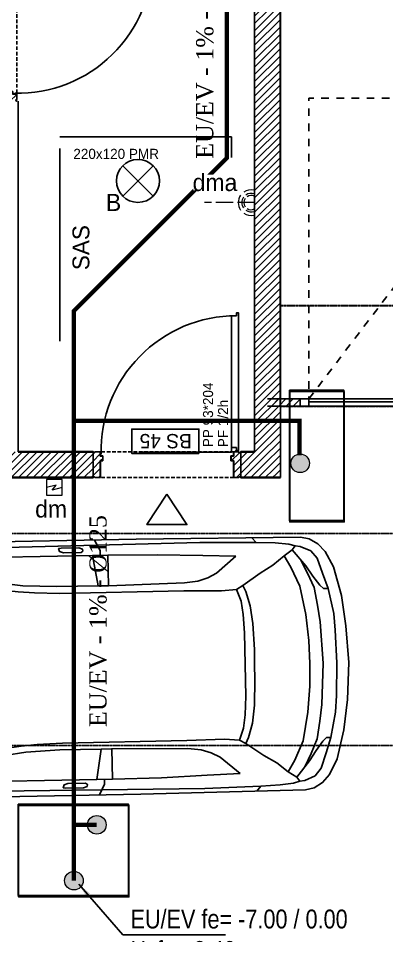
# Model space of a CAD drawing. Header units: centimetres. Extents: x 2191 to 12545, y -680 to 18662.
# Drawn here: x 5020 to 5277, y 4011 to 4651 of the extents above; entities that cross this region are included whole.
import ezdxf

# ---------------------------------------------------------------- set-up
doc = ezdxf.new("R2010")
doc.units = ezdxf.units.CM
for name, pattern in [('ACAD_ISO02W100', [15, 12, -3]), ('prlm_eu', [2, 1.25, -0.25, 0.25, -0.25]), ('Style de ligne -1', [0.41664, 0.20828, -0.20836]), ('Style de ligne -13', [0.147638, 0.098425, -0.049213]), ('Style de ligne -5', [0.20828, 0.069425, -0.138855]), ('VW-01', [0.41656, 0.20828, -0.20828])]:
    doc.linetypes.add(name, pattern=pattern)
for name, color, linetype, lineweight in [('B BATI-structure', 40, 'VW-01', 30), ('prlm-ELEC-CFO', 1, 'Continuous', 25), ('prlm-ELEC-SSI', 6, 'Continuous', 25)]:
    doc.layers.add(name, color=color, linetype=linetype, lineweight=lineweight)
for name, color, linetype in [('B GÈnÈral_Hatch', 252, 'Continuous'), ('B Général', 252, 'Continuous'), ('C ANNOTATIONS-axes horizontaux', 252, 'Style de ligne -1'), ('C ANNOTATIONS-PMR', 252, 'Style de ligne -5'), ('C ANNOTATIONS-prestations', 252, 'Continuous'), ('prlm-EAU-EUEV', 25, 'Continuous'), ('prlm-GT', 242, 'Continuous')]:
    doc.layers.add(name, color=color, linetype=linetype)
doc.styles.add('Eurostile', font='Eurosti.TTF')
doc.styles.add('Eurostile (italic)', font='Eurostib.TTF')
doc.styles.add('prlm-eau-euev', font='pala.ttf', dxfattribs={"height": 18})
doc.styles.add('prlm-elec-cfo', font='comic.ttf', dxfattribs={"height": 12})
doc.styles.add('prlm-elec-ssi', font='comic.ttf', dxfattribs={"height": 12})
doc.styles.get("Standard").update_dxf_attribs({"font": 'isocp.shx', "height": 15})
doc.dimstyles.new('ISO-25', dxfattribs={"dimtxt": 2.5, "dimasz": 2.5, "dimexe": 1.25, "dimexo": 0.625, "dimtad": 1, "dimtxsty": 'Standard', "dimcen": 2.5, "dimadec": 0, "dimazin": 0, "dimtfac": 1, "dimtmove": 0, "dimatfit": 3, "dimfxl": 1, "dimarcsym": 0})
pattern_1 = [(45, (0, 0), (2.4253472, -2.6458333), [])]

# ---------------------------------------------------------------- blocks, each defined once
blk = doc.blocks.new('A 70.Groupe-1')
at = {"layer": 'B Général', "linetype": 'Continuous'}
for p, q in [((5186.18, 4285.15), (5183.07, 4288.37)), ((5205.6, 4275.75), (5211.38, 4279.87)), ((5071.7, 4276.01), (5082.6, 4276.23)), ((4973.72, 4214.28), (4974.4, 4261.37)), ((5075.64, 4254.92), (5083.01, 4254.91)), ((4977, 4169.85), (4985.01, 4170)), ((4977.7, 4154.22), (4984.92, 4154.37)), ((5077.87, 4140.79), (5085.24, 4141.09)), ((5208.55, 4125.06), (5214.48, 4121.17)), ((5074.76, 4119.56), (5085.66, 4119.77)), ((5189.51, 4114.91), (5186.53, 4111.57))]:
    blk.add_line(p, q, dxfattribs=at)
at = {"layer": 'B Général', "linetype": 'Continuous', "flags": 128}
for points in [[(4814.58, 4192.73), (4815.05, 4209.98), (4816.73, 4226.45), (4820.39, 4244.56), (4824.97, 4256.27), (4830.04, 4263.59), (4834.76, 4268.09), (4842.27, 4273.45), (4851.81, 4277.65), (4860.19, 4279.41), (4878.18, 4282.17), (4901.4, 4283.83), (4973.54, 4285.24), (4976.29, 4287.7), (4979.1, 4287.75), (4981.13, 4286.59), (4981.16, 4284.99), (5102.18, 4287.35), (5217.22, 4288.8), (5223.25, 4287.72), (5229.33, 4284.23), (5234.25, 4278.71), (5240.07, 4268), (5245.67, 4248.07), (5248.9, 4226.88), (5251, 4201.26)], [(5213.33, 4282.71), (5208.97, 4283.83), (5199.49, 4284.77), (5186.18, 4285.15), (5146.89, 4285.18), (4948.3, 4280.01), (4938.04, 4279.81), (4930.67, 4279.83), (4924.71, 4280.84), (4919.87, 4282.34), (4919.19, 4284.18)], [(5077.15, 4276.12), (5077.08, 4279.49), (5073.25, 4286.79)], [(4970.18, 4268.09), (4952.29, 4273.04), (4949.35, 4275.71), (4948.3, 4280.01), (4948.53, 4284.75)], [(4842.27, 4273.45), (4833.46, 4264.94), (4830.36, 4259.11), (4826.37, 4250.37), (4823.02, 4241), (4821.03, 4227.97), (4819.15, 4209.17), (4819.31, 4192.82)], [(4964.53, 4274.4), (4951.95, 4273.99), (4948.91, 4273.45), (4945.58, 4271.78), (4940.67, 4268.48), (4936.15, 4261.82), (4931.04, 4252.58), (4925.88, 4237.72), (4923.26, 4223.72), (4921.43, 4211.01), (4921.15, 4200.75), (4921.26, 4194.81)], [(5223.59, 4200.73), (5222.95, 4216.75), (5220.84, 4234.83), (5216.76, 4254.64), (5210.41, 4267.98), (5205.6, 4275.75), (5197.87, 4269.34), (5189, 4263.71), (5176.82, 4254.98), (5178.83, 4250.85), (5181.91, 4240.97), (5183.92, 4228.5), (5184.91, 4210.39), (5184.96, 4199.97)], [(5217.44, 4272.77), (5222.12, 4263.64), (5226.72, 4253.71), (5228.97, 4241.32), (5230.8, 4229.73), (5232.97, 4200.91)], [(4946.91, 4269.24), (4943.12, 4270.13), (4895.51, 4265.35), (4868.3, 4262.57), (4842.37, 4260.62), (4836.54, 4260.67)], [(4930.4, 4194.99), (4930.38, 4204.13), (4931.19, 4220.19), (4933.46, 4235.46), (4937.35, 4249.81), (4940.83, 4260.14), (4944.1, 4265.5), (4946.91, 4269.24), (4952.71, 4267.59), (4972.55, 4261.89), (4992.87, 4256.19), (5006.58, 4251.97), (5003.66, 4245.66), (5001.64, 4233.75), (4999.66, 4220.56), (4999.08, 4208.84), (4999.17, 4196.34)], [(4823.16, 4192.9), (4822.85, 4208.77), (4824.03, 4222.42), (4825.32, 4229.82), (4826.74, 4231.13), (4831.87, 4231.23), (4853.59, 4235.99), (4880.26, 4241.48), (4908.66, 4248.61), (4925.72, 4254.08), (4930.5, 4255.45), (4932.74, 4255.66)], [(5006.58, 4251.97), (5019.92, 4250.63), (5031.16, 4249.88), (5048.8, 4249.59), (5135.68, 4251.29), (5161.98, 4251.32), (5172.39, 4252.32), (5176.82, 4254.98)], [(5236.36, 4253.09), (5240.31, 4235.53), (5241.34, 4223.93), (5242.58, 4201.1)], [(5172.39, 4252.32), (5175.59, 4244.21), (5177.06, 4234.94), (5177.95, 4221.97), (5178.38, 4199.84)], [(4968.12, 4127.48), (4964.06, 4134.51), (4960.36, 4139.05), (4955.45, 4144.17), (4952.14, 4149.31), (4949.63, 4154.88), (4948.35, 4158.86), (4948.21, 4165.67), (4950.84, 4174.95), (4957.69, 4193.52), (4965.45, 4206.5), (4969.33, 4213.39), (4971.32, 4214.24), (4973.72, 4214.28), (4975.35, 4213.11), (4975.15, 4182.24), (4972.35, 4181.78), (4973.62, 4178.6), (4976.54, 4172.64), (4977.88, 4165.85), (4977.62, 4158.23), (4977.34, 4152.21), (4975.81, 4148.57), (4974.28, 4144.54), (4976.7, 4144.18), (4977.68, 4130.62)], [(4814.58, 4192.73), (4815.72, 4175.51), (4818.05, 4159.12), (4822.41, 4141.16), (4827.44, 4129.64), (4832.79, 4122.53), (4837.69, 4118.21), (4845.41, 4113.15), (4855.1, 4109.33), (4863.55, 4107.89), (4881.63, 4105.84), (4904.9, 4105.09), (4977.03, 4106.5), (4979.88, 4104.15), (4982.69, 4104.21), (4984.67, 4105.45), (4984.64, 4107.05), (5105.66, 4109.42), (5220.66, 4112.47), (5226.65, 4113.79), (5232.59, 4117.52), (5237.29, 4123.22), (5242.69, 4134.15), (5247.51, 4154.29), (5249.9, 4175.58), (5251, 4201.26)], [(4930.4, 4194.99), (4930.74, 4185.86), (4932.17, 4169.85), (4935.04, 4154.67), (4939.48, 4140.49), (4943.37, 4130.3), (4946.84, 4125.08), (4949.8, 4121.45), (4955.54, 4123.32), (4975.13, 4129.8), (4995.21, 4136.29), (5008.75, 4141.04), (5005.58, 4147.23), (5003.11, 4159.05), (5000.6, 4172.15), (4999.57, 4183.84), (4999.17, 4196.34)], [(5174.44, 4147.17), (5177.33, 4155.4), (5178.43, 4164.73), (5178.82, 4177.72), (5178.38, 4199.84)], [(5223.59, 4200.73), (5223.58, 4184.69), (5222.17, 4166.54), (5218.87, 4146.59), (5213.05, 4133.01), (5208.55, 4125.06), (5200.57, 4131.16), (5191.49, 4136.44), (5178.98, 4144.69), (5180.82, 4148.9), (5183.51, 4158.89), (5185.03, 4171.43), (5185.32, 4189.56), (5184.96, 4199.97)], [(5220.26, 4128.5), (5224.58, 4137.81), (5228.79, 4147.91), (5230.55, 4160.37), (5231.93, 4172.03), (5232.97, 4200.91)], [(5238.39, 4148.9), (5241.66, 4166.6), (5242.23, 4178.24), (5242.58, 4201.1)], [(4845.41, 4113.15), (4836.27, 4121.31), (4832.95, 4127.02), (4828.61, 4135.59), (4824.9, 4144.82), (4822.4, 4157.76), (4819.79, 4176.47), (4819.31, 4192.82)], [(4823.16, 4192.9), (4823.47, 4177.03), (4825.18, 4163.43), (4826.77, 4156.08), (4828.23, 4154.83), (4833.36, 4154.93), (4855.25, 4151.03), (4882.12, 4146.58), (4910.78, 4140.57), (4928.03, 4135.77), (4932.86, 4134.59), (4935.11, 4134.47)], [(4967.61, 4116.98), (4955.02, 4116.9), (4951.96, 4117.32), (4948.57, 4118.86), (4943.53, 4121.97), (4938.76, 4128.45), (4933.29, 4137.48), (4927.55, 4152.12), (4924.39, 4166.01), (4922.06, 4178.63), (4921.38, 4188.88), (4921.26, 4194.81)], [(5008.75, 4141.04), (5022.02, 4142.9), (5033.23, 4144.09), (5050.85, 4145.07), (5137.73, 4146.77), (5164.01, 4147.77), (5174.44, 4147.17), (5178.98, 4144.69)], [(4949.8, 4121.45), (4946.05, 4120.41), (4898.29, 4123.33), (4870.99, 4125.04), (4845, 4125.97), (4839.18, 4125.7)], [(4973.01, 4123.5), (4955.32, 4117.87), (4952.49, 4115.08), (4951.61, 4110.74), (4952.03, 4106.01)], [(5080.21, 4119.67), (5080.27, 4116.3), (5076.73, 4108.85)], [(5216.54, 4118.4), (5212.23, 4117.12), (5202.8, 4115.81), (5189.51, 4114.91), (5150.25, 4113.34), (4951.61, 4110.74), (4941.35, 4110.54), (4933.98, 4110.23), (4928.07, 4108.99), (4923.3, 4107.3), (4922.69, 4105.44)]]:
    blk.add_lwpolyline(points, dxfattribs=at)
for points in [[(4964.64, 4272.96), (4964.42, 4275.84), (4973.54, 4285.24), (4976.29, 4287.7), (4979.1, 4287.75), (4981.13, 4286.59), (4981.14, 4285.79), (4972.83, 4272.32), (4969.97, 4270.82)], [(4827.19, 4232.58), (4830.86, 4233.62), (4832.75, 4235.42), (4833.02, 4238.31), (4835.73, 4247.18), (4840.19, 4256.89), (4843.6, 4262.73), (4848.16, 4267.47), (4853.05, 4271.58), (4859.1, 4273.94), (4863.4, 4275.31), (4864.19, 4276.12), (4863.03, 4278.03), (4861.73, 4278.8), (4860.45, 4278.62), (4854.09, 4275.93), (4845.85, 4270.95), (4840.48, 4266.68), (4836.12, 4260.02), (4832.11, 4251.92), (4829.37, 4244.49), (4827.59, 4236.92)], [(5049.95, 4281.2), (5062.29, 4281.44), (5064.71, 4280.53), (5065.06, 4279.09), (5063.8, 4278.1), (5051.46, 4277.86), (5048.71, 4278.77), (5048.03, 4280.84)], [(5236.36, 4253.09), (5233.15, 4253.03), (5230.7, 4255.39), (5225.76, 4261.71), (5220.81, 4268.83), (5211.38, 4279.87), (5213.33, 4282.71), (5216.94, 4282.38), (5224.22, 4279.32), (5228.73, 4274.19), (5232.54, 4263.64)], [(5071.7, 4276.01), (5075.64, 4254.92), (5046.78, 4254.36), (5023.04, 4254.86), (5008.25, 4256.65), (4970.18, 4268.09), (4969.97, 4270.82), (4973.93, 4274.1)], [(5171.93, 4275.57), (5158.37, 4263.76), (5152.34, 4260.43), (5145.49, 4258.21), (5136.06, 4256.91), (5083.01, 4254.91), (5082.6, 4276.23), (5116.91, 4276.58), (5148.83, 4275.92)], [(4944.54, 4176.99), (4943.81, 4214.66), (4944.89, 4216.44), (4946.98, 4216.16), (4949.02, 4210.43), (4949.48, 4195.21), (4949.13, 4180.29), (4947.79, 4174.81), (4946.37, 4173.66), (4944.9, 4174.91)], [(4828.74, 4153.4), (4832.45, 4152.51), (4834.41, 4150.78), (4834.78, 4147.9), (4837.84, 4139.14), (4842.68, 4129.61), (4846.32, 4123.91), (4851.06, 4119.35), (4856.11, 4115.44), (4862.24, 4113.32), (4866.59, 4112.12), (4867.41, 4111.34), (4866.33, 4109.39), (4865.06, 4108.56), (4863.77, 4108.7), (4857.31, 4111.14), (4848.88, 4115.78), (4843.35, 4119.85), (4838.73, 4126.33), (4834.41, 4134.26), (4831.38, 4141.58), (4829.31, 4149.08)], [(5238.39, 4148.9), (5235.19, 4148.84), (5232.83, 4146.39), (5228.15, 4139.88), (5223.48, 4132.57), (5214.48, 4121.17), (5216.54, 4118.4), (5220.14, 4118.88), (5227.29, 4122.22), (5231.6, 4127.52), (5234.99, 4138.21)], [(5074.76, 4119.56), (5077.87, 4140.79), (5049.02, 4140.22), (5025.31, 4138.8), (5010.6, 4136.43), (4973.01, 4123.5), (4972.9, 4120.78), (4976.99, 4117.65)], [(5174.9, 4123.92), (5160.89, 4135.2), (5154.73, 4138.28), (5147.8, 4140.23), (5138.32, 4141.17), (5085.24, 4141.09), (5085.66, 4119.77), (5119.96, 4120.77), (5151.83, 4122.67)], [(4967.66, 4118.43), (4967.55, 4115.54), (4977.03, 4106.5), (4979.88, 4104.15), (4982.69, 4104.21), (4984.67, 4105.45), (4984.65, 4106.25), (4975.82, 4119.39), (4972.9, 4120.78)], [(5053.23, 4113.53), (5065.57, 4113.77), (5067.96, 4114.78), (5068.25, 4116.23), (5066.95, 4117.16), (5054.6, 4116.92), (5051.9, 4115.91), (5051.3, 4113.81)]]:
    blk.add_lwpolyline(points, close=True, dxfattribs=at)
at = {"layer": 'B Général', "linetype": 'Continuous'}
for centre, major_axis, ratio in [((4965.46, 4257.62), (3.81, 0.07), 1), ((4992.47, 4161.81), (-0.36, 18.51), 0.458873), ((4992.71, 4161.89), (-0.3, 15.55), 0.407215), ((4993.59, 4161.99), (-0.21, 10.98), 0.408756), ((4967.79, 4138.4), (3.81, 0.07), 1)]:
    blk.add_ellipse(centre, major_axis=major_axis, ratio=ratio, dxfattribs=at)
blk = doc.blocks.new('A 70.PP 93_204 PF1_2h mur20')
at = {"layer": 'B GÈnÈral_Hatch', "linetype": 'Continuous'}
h = blk.add_hatch(dxfattribs=at)
h.set_pattern_fill('50_BETON', color=256, style=0, pattern_type=2)
h.set_pattern_definition(pattern_1)
edge = h.paths.add_edge_path()
edge.add_line((-51.6, -8.95), (-50.94, -8.37))
edge.add_line((-50.94, -8.37), (-50.93, -8.36))
edge.add_arc((-50.79, -8.52), 0.2, 48.99091, 131.00909, ccw=False)
edge.add_line((-50.66, -8.36), (-50.65, -8.37))
edge.add_line((-50.65, -8.37), (-50.1, -8.86))
edge.add_line((-50.1, -8.86), (-50.1, -8.86))
edge.add_arc((-50.06, -8.82), 0.05, 228.99091, 270)
edge.add_line((-50.06, -8.87), (-50.06, -8.87))
edge.add_line((-50.06, -8.87), (-46.7, -8.87))
edge.add_line((-46.7, -8.87), (-46.69, -8.87))
edge.add_arc((-46.69, -8.83), 0.0435, 270, 360)
edge.add_line((-46.65, -8.83), (-46.65, 2.7))
edge.add_arc((-46.48, 2.7), 0.174, 90, 180, ccw=False)
edge.add_line((-46.48, 2.87), (-46.45, 2.87))
edge.add_line((-46.45, 2.87), (-44.9, 2.87))
edge.add_line((-44.9, 2.87), (-44.89, 2.87))
edge.add_arc((-44.89, 2.91), 0.0435, 270, 360)
edge.add_line((-44.85, 2.91), (-44.85, 5.96))
edge.add_arc((-44.89, 5.96), 0.0435, 0, 90)
edge.add_line((-44.89, 6), (-44.9, 6))
edge.add_line((-44.9, 6), (-46.45, 6))
edge.add_line((-46.45, 6), (-46.48, 6))
edge.add_arc((-46.48, 6.17), 0.174, 180, 270, ccw=False)
edge.add_line((-46.65, 6.17), (-46.65, 8.83))
edge.add_arc((-46.69, 8.83), 0.0435, 0, 90)
edge.add_line((-46.69, 8.87), (-46.7, 8.87))
edge.add_line((-46.7, 8.87), (-50.06, 8.87))
edge.add_line((-50.06, 8.87), (-50.06, 8.87))
edge.add_arc((-50.06, 8.82), 0.05, 90, 131.00909)
edge.add_line((-50.1, 8.86), (-50.1, 8.86))
edge.add_line((-50.1, 8.86), (-50.65, 8.37))
edge.add_line((-50.65, 8.37), (-50.66, 8.37))
edge.add_arc((-50.79, 8.52), 0.2, 233.09668, 311.00909, ccw=False)
edge.add_line((-50.91, 8.36), (-50.92, 8.36))
edge.add_line((-50.92, 8.36), (-51.44, 8.81))
edge.add_line((-51.44, 8.81), (-51.44, 8.81))
edge.add_line((-51.44, 8.81), (-51.6, 8.95))
edge.add_line((-51.6, 8.95), (-51.6, -8.95))
h = blk.add_hatch(dxfattribs=at)
h.set_pattern_fill('50_BETON', color=256, style=0, pattern_type=2)
h.set_pattern_definition(pattern_1)
edge = h.paths.add_edge_path()
edge.add_line((51.6, -8.95), (50.94, -8.37))
edge.add_line((50.94, -8.37), (50.93, -8.36))
edge.add_arc((50.79, -8.52), 0.2, 48.99091, 131.00909)
edge.add_line((50.66, -8.36), (50.65, -8.37))
edge.add_line((50.65, -8.37), (50.1, -8.86))
edge.add_line((50.1, -8.86), (50.1, -8.86))
edge.add_arc((50.06, -8.82), 0.05, 270, 311.00909, ccw=False)
edge.add_line((50.06, -8.87), (50.06, -8.87))
edge.add_line((50.06, -8.87), (46.7, -8.87))
edge.add_line((46.7, -8.87), (46.69, -8.87))
edge.add_arc((46.69, -8.83), 0.0435, 180, 270, ccw=False)
edge.add_line((46.65, -8.83), (46.65, 2.7))
edge.add_arc((46.48, 2.7), 0.174, 0, 90)
edge.add_line((46.48, 2.87), (46.45, 2.87))
edge.add_line((46.45, 2.87), (44.9, 2.87))
edge.add_line((44.9, 2.87), (44.89, 2.87))
edge.add_arc((44.89, 2.91), 0.0435, 180, 270, ccw=False)
edge.add_line((44.85, 2.91), (44.85, 5.96))
edge.add_arc((44.89, 5.96), 0.0435, 90, 180, ccw=False)
edge.add_line((44.89, 6), (44.9, 6))
edge.add_line((44.9, 6), (46.45, 6))
edge.add_line((46.45, 6), (46.48, 6))
edge.add_arc((46.48, 6.17), 0.174, 270, 360)
edge.add_line((46.65, 6.17), (46.65, 8.83))
edge.add_arc((46.69, 8.83), 0.0435, 90, 180, ccw=False)
edge.add_line((46.69, 8.87), (46.7, 8.87))
edge.add_line((46.7, 8.87), (50.06, 8.87))
edge.add_line((50.06, 8.87), (50.06, 8.87))
edge.add_arc((50.06, 8.82), 0.05, 48.99091, 90, ccw=False)
edge.add_line((50.1, 8.86), (50.1, 8.86))
edge.add_line((50.1, 8.86), (50.65, 8.37))
edge.add_line((50.65, 8.37), (50.66, 8.37))
edge.add_arc((50.79, 8.52), 0.2, 228.99091, 306.90332)
edge.add_line((50.91, 8.36), (50.92, 8.36))
edge.add_line((50.92, 8.36), (51.44, 8.81))
edge.add_line((51.44, 8.81), (51.44, 8.81))
edge.add_line((51.44, 8.81), (51.6, 8.95))
edge.add_line((51.6, 8.95), (51.6, -8.95))
at = {"layer": 'B Général', "linetype": 'Style de ligne -13', "ltscale": 25.4}
for p, q in [((46.7, 9), (-46.7, 9)), ((46.7, -9), (-46.7, -9))]:
    blk.add_line(p, q, dxfattribs=at)
at = {"layer": 'B Général', "linetype": 'Continuous', "flags": 128}
for points in [[(45, 12), (48.5, 12), (48.5, 10), (50, 10), (50.01, 106), (48.51, 106), (48.51, 104), (45.01, 104)], [(0, -20.5), (-14, -41.85), (14, -41.85)]]:
    blk.add_lwpolyline(points, close=True, dxfattribs=at)
for points in [[(-46.5, 8.83), (-46.5, 6.17, 0.414214), (-46.46, 6.13), (-46.45, 6.13), (-44.9, 6.13), (-44.87, 6.13, -0.414214), (-44.7, 5.96), (-44.7, 2.91, -0.414214), (-44.87, 2.74), (-44.9, 2.74), (-46.45, 2.74), (-46.46, 2.74, 0.414214), (-46.5, 2.7), (-46.5, -8.83, -0.414214), (-46.67, -9), (-46.7, -9), (-50.06, -9), (-50.07, -9, -0.18087), (-50.2, -8.95), (-50.2, -8.95), (-50.76, -8.47), (-50.76, -8.46, 0.373975), (-50.83, -8.46), (-50.83, -8.47), (-51.49, -9.04), (-51.6, -8.95), (-50.94, -8.37), (-50.93, -8.36, -0.373975), (-50.66, -8.36), (-50.65, -8.37), (-50.1, -8.86), (-50.1, -8.86, 0.18087), (-50.06, -8.87), (-50.06, -8.87), (-46.7, -8.87), (-46.69, -8.87, 0.414214), (-46.65, -8.83), (-46.65, 2.7, -0.414214), (-46.48, 2.87), (-46.45, 2.87), (-44.9, 2.87), (-44.89, 2.87, 0.414214), (-44.85, 2.91), (-44.85, 5.96, 0.414214), (-44.89, 6), (-44.9, 6), (-46.45, 6), (-46.48, 6, -0.414214), (-46.65, 6.17), (-46.65, 8.83, 0.414214), (-46.69, 8.87), (-46.7, 8.87), (-50.06, 8.87), (-50.06, 8.87, 0.18087), (-50.1, 8.86), (-50.1, 8.86), (-50.65, 8.37), (-50.66, 8.37, -0.353689), (-50.91, 8.36), (-50.92, 8.36), (-51.44, 8.81), (-51.44, 8.81), (-51.6, 8.95), (-51.49, 9.04), (-50.88, 8.51, 0.385556), (-50.77, 8.46), (-50.76, 8.47), (-50.2, 8.95), (-50.2, 8.95, -0.18087), (-50.07, 9), (-50.06, 9), (-46.7, 9), (-46.67, 9, -0.414214)], [(46.5, 8.83), (46.5, 6.17, -0.414214), (46.46, 6.13), (46.45, 6.13), (44.9, 6.13), (44.87, 6.13, 0.414214), (44.7, 5.96), (44.7, 2.91, 0.414214), (44.87, 2.74), (44.9, 2.74), (46.45, 2.74), (46.46, 2.74, -0.414214), (46.5, 2.7), (46.5, -8.83, 0.414214), (46.67, -9), (46.7, -9), (50.06, -9), (50.07, -9, 0.18087), (50.2, -8.95), (50.2, -8.95), (50.76, -8.47), (50.76, -8.46, -0.373975), (50.83, -8.46), (50.83, -8.47), (51.49, -9.04), (51.6, -8.95), (50.94, -8.37), (50.93, -8.36, 0.373975), (50.66, -8.36), (50.65, -8.37), (50.1, -8.86), (50.1, -8.86, -0.18087), (50.06, -8.87), (50.06, -8.87), (46.7, -8.87), (46.69, -8.87, -0.414214), (46.65, -8.83), (46.65, 2.7, 0.414214), (46.48, 2.87), (46.45, 2.87), (44.9, 2.87), (44.89, 2.87, -0.414214), (44.85, 2.91), (44.85, 5.96, -0.414214), (44.89, 6), (44.9, 6), (46.45, 6), (46.48, 6, 0.414214), (46.65, 6.17), (46.65, 8.83, -0.414214), (46.69, 8.87), (46.7, 8.87), (50.06, 8.87), (50.06, 8.87, -0.18087), (50.1, 8.86), (50.1, 8.86), (50.65, 8.37), (50.66, 8.37, 0.353689), (50.91, 8.36), (50.92, 8.36), (51.44, 8.81), (51.44, 8.81), (51.6, 8.95), (51.49, 9.04), (50.88, 8.51, -0.385556), (50.77, 8.46), (50.76, 8.47), (50.2, 8.95), (50.2, 8.95, 0.18087), (50.07, 9), (50.06, 9), (46.7, 9), (46.67, 9, 0.414214)]]:
    blk.add_lwpolyline(points, format="xyb", close=True, dxfattribs=at)
at = {"layer": 'B Général', "linetype": 'Continuous'}
blk.add_circle((48.5, 9.5), 0.5, dxfattribs=at)
blk.add_arc((48.5, 9.5), 94.5, 90, 181.23226, dxfattribs=at)
at = {"layer": 'C ANNOTATIONS-prestations', "insert": (25.17, 12.23), "char_height": 7.059, "attachment_point": 1, "rotation": 90, "line_spacing_factor": 0.894142, "style": 'Eurostile'}
blk.add_mtext('PP 93*204\\PPF 1/2h\\P', dxfattribs=at)
blk = doc.blocks.new('A 70.Parking Spaces-7')
at = {"layer": 'B Général', "linetype": 'Continuous'}
for p, q in [((0, 0), (0, 500)), ((408, 0), (408, 500)), ((0, 0), (408, 0))]:
    blk.add_line(p, q, dxfattribs=at)
at = {"layer": 'B Général', "extrusion": (0, 0, -1), "insert": (204, 250), "char_height": 14.12, "attachment_point": 5, "text_direction": (1, 0, 0), "line_spacing_factor": 0.894142, "style": 'Eurostile'}
blk.add_mtext('1', dxfattribs=at)
blk = doc.blocks.new('A 70.Porte basculante ht200.320')
at = {"layer": 'B Général', "linetype": 'Style de ligne -1', "ltscale": 25.4}
for p, q in [((-160, -2.5), (0, -212.5)), ((0, -212.5), (160, -2.5))]:
    blk.add_line(p, q, dxfattribs=at)
at = {"layer": 'B Général', "linetype": 'Continuous', "flags": 128}
for points in [[(-166, 2.5), (166, 2.5), (166, -2.5), (-166, -2.5)], [(-160, 2.5), (160, 2.5), (160, -0.5), (-160, -0.5)]]:
    blk.add_lwpolyline(points, close=True, dxfattribs=at)
at = {"layer": 'B Général', "flags": 128}
for points in [[(-166, 2.5), (-160, 2.5), (-160, -2.5), (-166, -2.5)], [(160, 2.5), (166, 2.5), (166, -2.5), (160, -2.5)]]:
    blk.add_lwpolyline(points, close=True, dxfattribs=at)
at = {"layer": 'B Général', "linetype": 'Style de ligne -1', "ltscale": 25.4, "flags": 128}
blk.add_lwpolyline([(-160, -2.5), (160, -2.5), (160, -212.5), (-160, -212.5)], close=True, dxfattribs=at)
at = {"layer": 'B Général', "insert": (-71, -243.42), "char_height": 12.94, "attachment_point": 1, "line_spacing_factor": 0.894142, "style": 'Eurostile'}
blk.add_mtext('G', dxfattribs=at)
at = {"layer": 'C ANNOTATIONS-prestations', "insert": (-62.58, -8.82), "char_height": 7.059, "attachment_point": 1, "line_spacing_factor": 0.894142, "style": 'Eurostile'}
blk.add_mtext('Porte basculante ht 217 cm', dxfattribs=at)
blk = doc.blocks.new('A 70.Rectangle 220.120 PMR')
at = {"layer": 'B Général', "linetype": 'VW-01', "ltscale": 645.16, "flags": 128}
blk.add_lwpolyline([(-60, 110), (60, 110), (60, -110), (-60, -110)], close=True, dxfattribs=at)
at = {"layer": 'B Général', "ltscale": 25.4, "insert": (-20.59, 98.12), "char_height": 7.059, "attachment_point": 5, "line_spacing_factor": 0.894142, "style": 'Eurostile (italic)'}
blk.add_mtext('220x120 PMR', dxfattribs=at)
blk = doc.blocks.new('xi.chu')
at = {"layer": 'prlm-EAU-EUEV', "linetype": 'ByBlock', "lineweight": 5}
blk.add_hatch(color=0, dxfattribs=at).paths.add_polyline_path([(6.5, 0, 1), (-6.5, 0, 1)])
at = {"layer": 'prlm-EAU-EUEV', "color": 0, "linetype": 'ByBlock', "lineweight": 5}
blk.add_circle((0, 0), 6.5, dxfattribs=at)
blk = doc.blocks.new('xi.lumB')
at = {"layer": 'prlm-ELEC-CFO', "color": 0, "linetype": 'ByBlock'}
for p, q in [((10.61, 10.61), (-10.61, -10.61)), ((-10.61, 10.61), (10.61, -10.61))]:
    blk.add_line(p, q, dxfattribs=at)
blk.add_circle((0, 0), 15, dxfattribs=at)
blk = doc.blocks.new('xi.dma')
at = {"layer": 'prlm-ELEC-CFO', "color": 0, "linetype": 'ACAD_ISO02W100', "lineweight": 5, "flags": 128}
for points in [[(0, 0), (0, 35)], [(-20, 0), (20, 0)]]:
    blk.add_lwpolyline(points, dxfattribs=at)
at = {"layer": 'prlm-ELEC-CFO', "color": 0, "linetype": 'ByBlock', "lineweight": 5}
for radius, start, end in [(9, 145, 191.80296), (9, 55, 125), (6.5, 55, 125), (5, 55, 125), (9, 348.19704, 35), (6.5, 145, 199.03868), (5, 145, 207.37446), (5, 332.62554, 35), (6.5, 340.96132, 35)]:
    blk.add_arc((0, 2.41), radius, start, end, dxfattribs=at)
blk = doc.blocks.new('xi.bs45')
at = {"layer": 'prlm-ELEC-SSI', "color": 0, "linetype": 'ByBlock', "lineweight": -2}
blk.add_lwpolyline([(-23.46, 17), (23.46, 17), (23.46, 0), (-23.46, 0)], close=True, dxfattribs=at)
at = {"layer": 'prlm-ELEC-SSI', "color": 0, "linetype": 'ByBlock', "lineweight": -2, "insert": (-0.24, 8.39), "char_height": 10, "width": 43.7694, "attachment_point": 5, "style": 'prlm-elec-cfo', "bg_fill": 3, "box_fill_scale": 1, "bg_fill_color": 256, "bg_fill_transparency": 0}
blk.add_mtext('BS 45', dxfattribs=at)
blk = doc.blocks.new('xi.dm')
at = {"layer": 'prlm-ELEC-SSI', "color": 0, "lineweight": 20, "flags": 128}
blk.add_lwpolyline([(5.5, 0), (5.5, 11), (-5.5, 11), (-5.5, 0)], close=True, dxfattribs=at)
at = {"layer": 'prlm-ELEC-SSI', "color": 0, "linetype": 'ByBlock', "lineweight": 13, "flags": 128}
blk.add_lwpolyline([(-5.5, 5.5), (1.52, 7.39), (-1.23, 3.91), (5.5, 5.5)], dxfattribs=at)

msp = doc.modelspace()

# ---------------------------------------------------------------- hatches: boundary and pattern name
at = {"layer": 'B GÈnÈral_Hatch', "linetype": 'Continuous'}
h = msp.add_hatch(dxfattribs=at)
h.set_pattern_fill('50_BETON', color=256, style=0, pattern_type=2)
h.set_pattern_definition(pattern_1)
h.paths.add_polyline_path([(5203.04, 4884.39), (5185.04, 4884.39), (5185.04, 4348.43), (5203.04, 4330.43)])
h = msp.add_hatch(dxfattribs=at)
h.set_pattern_fill('50_BETON', color=256, style=0, pattern_type=2)
h.set_pattern_definition(pattern_1)
h.paths.add_polyline_path([(5194.04, 4385.39), (5194.04, 4380.39), (5216.96, 4380.39), (5216.96, 4385.39)])
h = msp.add_hatch(dxfattribs=at)
h.set_pattern_fill('50_BETON', color=256, style=0, pattern_type=2)
h.set_pattern_definition(pattern_1)
h.paths.add_polyline_path([(5072.2, 4348.43), (4834.96, 4348.43), (4814.96, 4330.43), (5072.2, 4330.43)])
h = msp.add_hatch(dxfattribs=at)
h.set_pattern_fill('50_BETON', color=256, style=0, pattern_type=2)
h.set_pattern_definition(pattern_1)
h.paths.add_polyline_path([(5203.04, 4330.43), (5185.04, 4348.43), (5175.4, 4348.43), (5175.4, 4330.43)])

# ---------------------------------------------------------------- linework, layer by layer
at = {"layer": 'B BATI-structure', "flags": 128}
msp.add_lwpolyline([(5202.96, 4380.39), (7614.48, 4380.39), (7614.48, 4450.39), (5202.96, 4450.39)], close=True, dxfattribs=at)
at = {"layer": 'B Général', "linetype": 'Continuous', "lineweight": 18}
for p, q in [((5203.04, 4330.43), (5203.04, 4884.39)), ((5185.04, 4348.43), (5185.04, 4696.39)), ((5019.96, 4593.19), (5019.96, 4348.43)), ((5194.04, 4385.39), (5216.96, 4385.39)), ((5194.04, 4380.39), (5216.96, 4380.39))]:
    msp.add_line(p, q, dxfattribs=at)
at = {"layer": 'B Général', "linetype": 'Continuous'}
for p, q in [((5203.04, 4330.43), (5203.04, 4884.39)), ((5185.04, 4348.43), (5185.04, 4696.39)), ((5019.96, 4593.19), (5019.96, 4348.43)), ((5194.04, 4385.39), (5216.96, 4385.39)), ((5216.96, 4380.39), (5216.96, 4385.39)), ((5194.04, 4380.39), (5216.96, 4380.39)), ((5019.96, 4348.43), (5072.2, 4348.43)), ((5072.2, 4330.43), (5072.2, 4348.43)), ((5175.4, 4348.43), (5185.04, 4348.43)), ((5175.4, 4330.43), (5175.4, 4348.43)), ((4814.96, 4330.43), (5072.2, 4330.43)), ((5175.4, 4330.43), (5203.04, 4330.43))]:
    msp.add_line(p, q, dxfattribs=at)
at = {"layer": 'B Général', "linetype": 'Continuous', "lineweight": 35}
for p, q in [((5019.96, 4348.43), (5072.2, 4348.43)), ((5175.4, 4348.43), (5185.04, 4348.43)), ((4814.96, 4330.43), (5072.2, 4330.43)), ((5175.4, 4330.43), (5203.04, 4330.43))]:
    msp.add_line(p, q, dxfattribs=at)
at = {"layer": 'C ANNOTATIONS-axes horizontaux'}
for p, q in [((12370.81, 4291.39), (2960.81, 4291.39)), ((12370.81, 4291.39), (2960.81, 4291.39)), ((12370.81, 4143.39), (2960.81, 4143.39)), ((12370.81, 4143.39), (2960.81, 4143.39))]:
    msp.add_line(p, q, dxfattribs=at)
at = {"layer": 'prlm-EAU-EUEV', "linetype": 'prlm_eu', "ltscale": 50, "const_width": 3, "flags": 128}
for points in [[(5058.78, 4049.01), (5058.78, 4446.74), (5165.72, 4553.69), (5165.72, 4869.5)], [(5216.43, 4345.99), (5216.43, 4370.05), (5058.31, 4370.05)], [(5074.81, 4087.99), (5058.78, 4087.99)]]:
    msp.add_lwpolyline(points, dxfattribs=at)
at = {"layer": 'prlm-GT'}
for points in [[(5209.38, 4391.39), (5247.46, 4391.39), (5247.46, 4300.39), (5209.38, 4300.39)], [(5209.6, 4390.51), (5247.67, 4390.51), (5247.67, 4299.51), (5209.6, 4299.51)], [(5019.96, 4102.39), (5096.96, 4102.39), (5096.96, 4038.52), (5019.96, 4038.52)], [(5020.18, 4101.51), (5097.18, 4101.51), (5097.18, 4037.64), (5020.18, 4037.64)]]:
    msp.add_lwpolyline(points, close=True, dxfattribs=at)

# ---------------------------------------------------------------- block references
at = {"layer": 'B Général', "xscale": -1}
for name, p, rotation in [('A 70.Parking Spaces-7', (5202.96, 4884.39), 180.0000000026375), ('A 70.PP 93_204 PF1_2h mur20', (5009.96, 4644.79), 270.0000000020161), ('A 70.Porte basculante ht200.320', (5382.96, 4382.89), 180.0000000020161)]:
    msp.add_blockref(name, p, dxfattribs=dict(at, rotation=rotation))
at = {"layer": 'B Général', "rotation": 2.016429771717594e-09}
msp.add_blockref('A 70.PP 93_204 PF1_2h mur20', (5123.8, 4339.43), dxfattribs=at)
at = {"layer": 'B Général'}
msp.add_blockref('A 70.Groupe-1', (0, 0), dxfattribs=at)
at = {"layer": 'C ANNOTATIONS-PMR', "ltscale": 25.4}
msp.add_blockref('A 70.Rectangle 220.120 PMR', (5108.89, 4458.28), dxfattribs=at)
at = {"layer": 'prlm-EAU-EUEV'}
for p in [(5216.9, 4340.39), (5074.81, 4087.99), (5058.78, 4049.01)]:
    msp.add_blockref('xi.chu', p, dxfattribs=at)
at = {"layer": 'prlm-ELEC-CFO'}
msp.add_blockref('xi.lumB', (5103.57, 4537.59), dxfattribs=at)
at = {"layer": 'prlm-ELEC-CFO', "rotation": 90.00000000201578}
msp.add_blockref('xi.dma', (5185.04, 4522.41), dxfattribs=at)
at = {"layer": 'prlm-ELEC-SSI', "rotation": 180}
msp.add_blockref('xi.dm', (5045.18, 4329.06), dxfattribs=at)

# ---------------------------------------------------------------- texts
at = {"layer": 'B Général', "insert": (5057.83, 4491), "char_height": 11.765, "attachment_point": 2, "rotation": 90, "line_spacing_factor": 0.894142, "style": 'Eurostile'}
msp.add_mtext('SAS', dxfattribs=at)
at = {"layer": 'prlm-EAU-EUEV', "char_height": 12, "width": 190.7565, "attachment_point": 1, "rotation": 90, "style": 'prlm-eau-euev'}
for s, insert in [('EU/EV - 1% - %%C140', (5144.2, 4553.03)), ('EU/EV - 1% - %%C125', (5069.6, 4156.25))]:
    msp.add_mtext(s, dxfattribs=dict(at, insert=insert))
at = {"layer": 'prlm-EAU-EUEV', "insert": (5098.34, 4011.1), "char_height": 13.2, "width": 176.441, "attachment_point": 4, "style": 'prlm-eau-euev'}
msp.add_mtext('\\pxt15000;{\\fArial Narrow|b0|i0|c0|p34;EU/EV fe= -7.00 / 0.00 Hsfe= 2.40 m}', dxfattribs=at)

# ---------------------------------------------------------------- leaders
at = {"layer": 'prlm-EAU-EUEV'}
msp.add_leader([(5062.19, 4046.47), (5093.08, 4011.1), (5164.82, 4011.1)], dimstyle='ISO-25', override={"dimasz": 10, "dimgap": 0.625, "dimtad": 0}, dxfattribs=at)

# ---------------------------------------------------------------- next in the draw order: block references
at = {"layer": 'prlm-ELEC-SSI', "rotation": 180}
msp.add_blockref('xi.bs45', (5122.7, 4364.33), dxfattribs=at)

# ---------------------------------------------------------------- next in the draw order: texts
at = {"layer": 'prlm-ELEC-CFO', "lineweight": 20, "char_height": 12, "attachment_point": 2, "line_spacing_factor": 0.8, "style": 'prlm-elec-cfo', "bg_fill": 3, "box_fill_scale": 0.95, "bg_fill_color": 256, "bg_fill_transparency": 0}
for s, insert in [('dma', (5157.36, 4542.51)), ('B', (5086.5, 4528.54))]:
    msp.add_mtext(s, dxfattribs=dict(at, insert=insert))
at = {"layer": 'prlm-ELEC-SSI', "lineweight": 20, "insert": (5042.85, 4314.54), "char_height": 12, "attachment_point": 2, "line_spacing_factor": 0.8, "style": 'prlm-elec-ssi', "bg_fill": 3, "box_fill_scale": 0.95, "bg_fill_color": 256, "bg_fill_transparency": 0}
msp.add_mtext('dm', dxfattribs=at)

doc.saveas('drawing.dxf')
